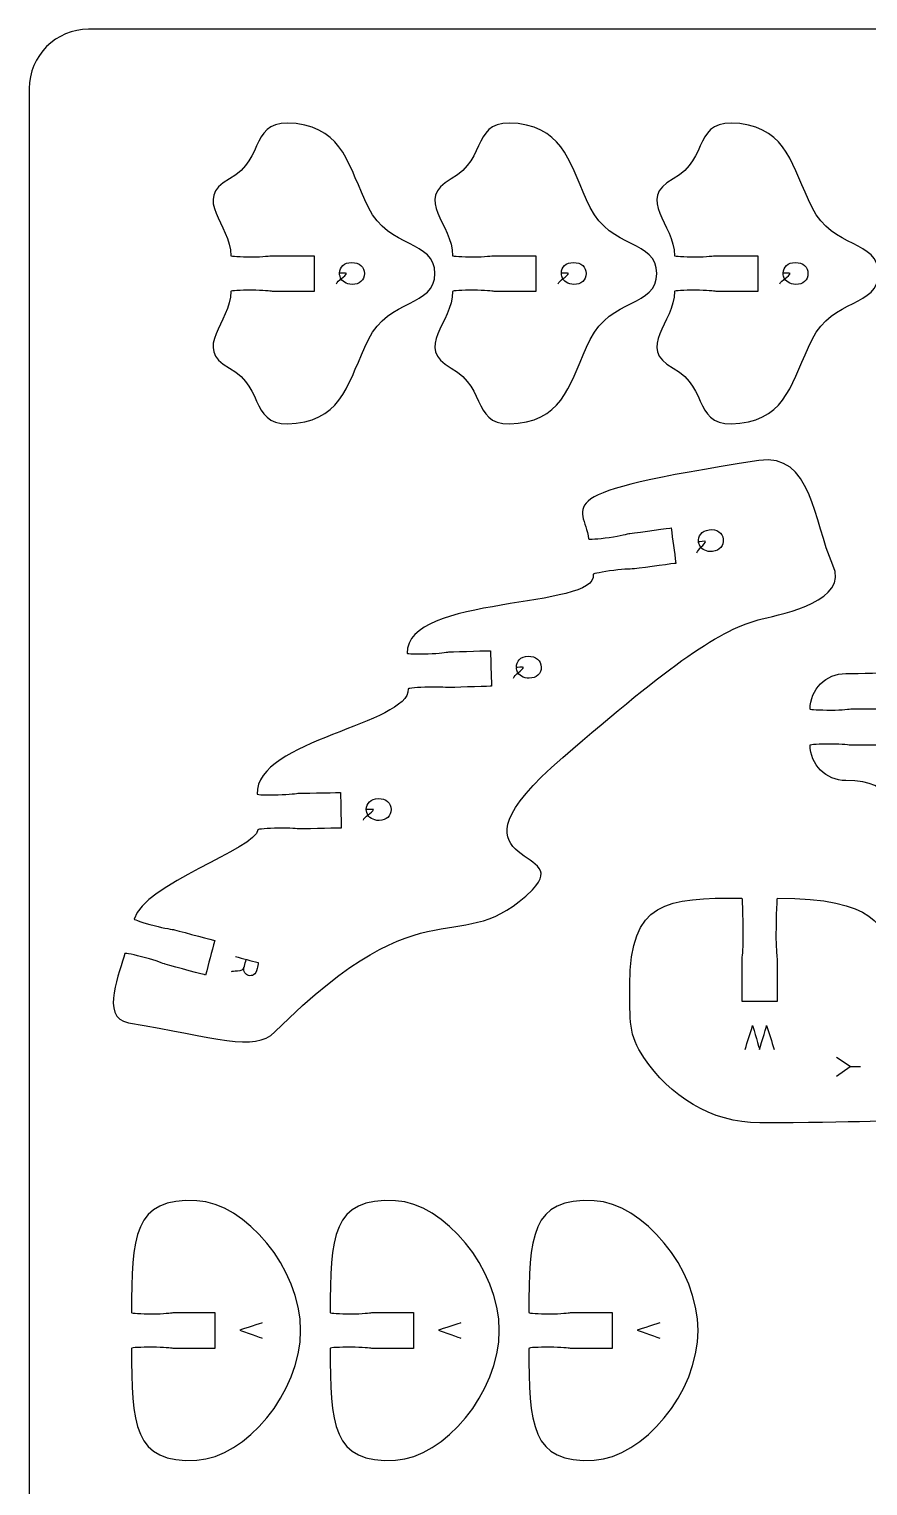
# Model space of a CAD drawing. Extents: x 0 to 300, y 0 to 300.
# Drawn here: x 0 to 70.5, y 177.7 to 300.1 of the extents above; entities that cross this region are included whole.
import ezdxf

# ---------------------------------------------------------------- set-up
doc = ezdxf.new("R2010")
doc.units = 0
doc.header["$MEASUREMENT"] = 0
doc.layers.add('DEFAULT', color=7, linetype='CONTINUOUS')

msp = doc.modelspace()

# ---------------------------------------------------------------- linework, layer by layer
at = {"layer": 'DEFAULT', "color": 250}
for points in [[(68.98, 212.9), (67.82, 213.68)], [(67.82, 212.1), (68.98, 212.9), (69.84, 212.9)]]:
    msp.add_lwpolyline(points, dxfattribs=at)
at = {"layer": 'DEFAULT', "color": 1}
for points, knots in [([(295, 0.1), (198.33, 0.1), (101.67, 0.1), (5, 0.1), (2.25, 0.1), (0, 2.35), (0, 5.1), (0, 101.77), (0, 198.43), (0, 295.1), (0, 297.85), (2.25, 300.1), (5, 300.1), (101.67, 300.1), (198.33, 300.1), (295, 300.1), (297.75, 300.1), (300, 297.85), (300, 295.1), (300, 198.43), (300, 101.77), (300, 5.1), (300, 2.35), (297.75, 0.1), (295, 0.1)], [0, 0, 0, 0, 822.047, 822.047, 822.047, 823.047, 823.047, 823.047, 1645.094, 1645.094, 1645.094, 1646.094, 1646.094, 1646.094, 2468.141, 2468.141, 2468.141, 2469.141, 2469.141, 2469.141, 3291.188, 3291.188, 3291.188, 3292.188, 3292.188, 3292.188, 3292.188]), ([(16.82, 271.61), (13.67, 273.36), (16.94, 275.37), (16.94, 278.06), (16.94, 278.12), (17.73, 278.16), (18.69, 278.16), (19.66, 278.16), (20.27, 278.06), (20.44, 278.06), (21.61, 278.06), (22.78, 278.06), (23.94, 278.06), (23.94, 279.06), (23.94, 280.06), (23.94, 281.06), (22.78, 281.06), (21.61, 281.06), (20.44, 281.06), (20.27, 281.06), (19.66, 280.96), (18.69, 280.96), (17.73, 280.96), (16.94, 281.01), (16.94, 281.06), (16.94, 283.75), (13.67, 285.77), (16.82, 287.51), (19.98, 289.25), (18.4, 292.66), (22.44, 292.16), (26.47, 291.66), (26.79, 288.59), (28.51, 285.1), (30.23, 281.62), (34.09, 282.36), (34.09, 279.56), (34.09, 276.76), (30.23, 277.51), (28.51, 274.02), (26.79, 270.54), (26.47, 267.47), (22.44, 266.97), (18.4, 266.47), (19.98, 269.87), (16.82, 271.61)], [1, 1, 1, 1, 2, 2, 2, 3, 3, 3, 4, 4, 4, 13.92, 13.92, 13.92, 22.42, 22.42, 22.42, 32.34, 32.34, 32.34, 33.34, 33.34, 33.34, 34.34, 34.34, 34.34, 35.34, 35.34, 35.34, 36.34, 36.34, 36.34, 37.34, 37.34, 37.34, 38.34, 38.34, 38.34, 39.34, 39.34, 39.34, 40.34, 40.34, 40.34, 41.34, 41.34, 41.34, 41.34]), ([(35.46, 271.61), (32.31, 273.36), (35.58, 275.37), (35.58, 278.06), (35.58, 278.12), (36.36, 278.16), (37.33, 278.16), (38.3, 278.16), (38.9, 278.06), (39.08, 278.06), (40.25, 278.06), (41.41, 278.06), (42.58, 278.06), (42.58, 279.06), (42.58, 280.06), (42.58, 281.06), (41.41, 281.06), (40.25, 281.06), (39.08, 281.06), (38.9, 281.06), (38.3, 280.96), (37.33, 280.96), (36.36, 280.96), (35.58, 281.01), (35.58, 281.06), (35.58, 283.75), (32.31, 285.77), (35.46, 287.51), (38.61, 289.25), (37.04, 292.66), (41.07, 292.16), (45.11, 291.66), (45.42, 288.59), (47.14, 285.1), (48.86, 281.62), (52.73, 282.36), (52.73, 279.56), (52.73, 276.76), (48.86, 277.51), (47.14, 274.02), (45.42, 270.54), (45.11, 267.47), (41.07, 266.97), (37.04, 266.47), (38.61, 269.87), (35.46, 271.61)], [1, 1, 1, 1, 2, 2, 2, 3, 3, 3, 4, 4, 4, 13.92, 13.92, 13.92, 22.42, 22.42, 22.42, 32.34, 32.34, 32.34, 33.34, 33.34, 33.34, 34.34, 34.34, 34.34, 35.34, 35.34, 35.34, 36.34, 36.34, 36.34, 37.34, 37.34, 37.34, 38.34, 38.34, 38.34, 39.34, 39.34, 39.34, 40.34, 40.34, 40.34, 41.34, 41.34, 41.34, 41.34]), ([(54.1, 271.61), (50.94, 273.36), (54.22, 275.37), (54.22, 278.06), (54.22, 278.12), (55, 278.16), (55.97, 278.16), (56.93, 278.16), (57.54, 278.06), (57.72, 278.06), (58.88, 278.06), (60.05, 278.06), (61.22, 278.06), (61.22, 279.06), (61.22, 280.06), (61.22, 281.06), (60.05, 281.06), (58.88, 281.06), (57.72, 281.06), (57.54, 281.06), (56.93, 280.96), (55.97, 280.96), (55, 280.96), (54.22, 281.01), (54.22, 281.06), (54.22, 283.75), (50.94, 285.77), (54.1, 287.51), (57.25, 289.25), (55.67, 292.66), (59.71, 292.16), (63.74, 291.66), (64.06, 288.59), (65.78, 285.1), (67.5, 281.62), (71.36, 282.36), (71.36, 279.56), (71.36, 276.76), (67.5, 277.51), (65.78, 274.02), (64.06, 270.54), (63.74, 267.47), (59.71, 266.97), (55.67, 266.47), (57.25, 269.87), (54.1, 271.61)], [1, 1, 1, 1, 2, 2, 2, 3, 3, 3, 4, 4, 4, 13.92, 13.92, 13.92, 22.42, 22.42, 22.42, 32.34, 32.34, 32.34, 33.34, 33.34, 33.34, 34.34, 34.34, 34.34, 35.34, 35.34, 35.34, 36.34, 36.34, 36.34, 37.34, 37.34, 37.34, 38.34, 38.34, 38.34, 39.34, 39.34, 39.34, 40.34, 40.34, 40.34, 41.34, 41.34, 41.34, 41.34]), ([(67.53, 255.05), (68.87, 252.06), (63.53, 251), (61.58, 250.53), (58.09, 249.69), (54.02, 246.84), (44.83, 238.88), (33.95, 229.47), (45.96, 231.46), (42.28, 227.77), (36.2, 221.69), (33.63, 228.8), (20.65, 215.82), (18.91, 214.08), (15.72, 215.37), (8.34, 216.59), (5.88, 217), (7.67, 220.95), (8.05, 222.4), (8.07, 222.46), (8.84, 222.3), (9.77, 222.05), (10.71, 221.8), (11.27, 221.55), (11.44, 221.5), (12.28, 221.27), (14.82, 220.6), (14.82, 220.6), (15.07, 221.56), (15.33, 222.53), (15.59, 223.49), (15.59, 223.49), (13.06, 224.17), (12.21, 224.4), (12.04, 224.44), (11.43, 224.5), (10.49, 224.75), (9.56, 225), (8.81, 225.25), (8.83, 225.3), (9.61, 228.2), (19.08, 231.22), (19.22, 232.81), (19.23, 232.86), (20, 232.93), (20.97, 232.94), (21.94, 232.97), (22.55, 232.88), (22.72, 232.88), (23.6, 232.9), (26.22, 232.95), (26.22, 232.95), (26.2, 233.95), (26.18, 234.95), (26.16, 235.94), (26.16, 235.94), (23.54, 235.89), (22.66, 235.88), (22.49, 235.87), (21.88, 235.76), (20.92, 235.75), (19.95, 235.72), (19.16, 235.75), (19.16, 235.81), (19.03, 240.36), (31.94, 241.65), (31.85, 244.65), (31.86, 244.71), (32.63, 244.77), (33.59, 244.8), (34.56, 244.83), (35.17, 244.75), (35.35, 244.76), (36.22, 244.79), (38.85, 244.87), (38.85, 244.87), (38.82, 245.87), (38.78, 246.86), (38.75, 247.86), (38.75, 247.86), (36.13, 247.78), (35.25, 247.75), (35.08, 247.75), (34.47, 247.63), (33.51, 247.6), (32.54, 247.57), (31.76, 247.59), (31.76, 247.64), (31.6, 252.56), (47.79, 251.3), (47.39, 254.28), (47.38, 254.33), (48.16, 254.48), (49.12, 254.61), (50.07, 254.73), (50.69, 254.72), (50.86, 254.74), (51.73, 254.86), (54.33, 255.2), (54.33, 255.2), (54.2, 256.19), (54.07, 257.18), (53.93, 258.18), (53.93, 258.18), (51.33, 257.83), (50.47, 257.71), (50.29, 257.69), (49.7, 257.51), (48.74, 257.38), (47.79, 257.25), (47, 257.2), (47, 257.25), (46.6, 260.23), (43.14, 261.04), (61.29, 263.84), (65.77, 264.54), (65.87, 258.73), (67.53, 255.05)], [1, 1, 1, 1, 2, 2, 2, 3, 3, 3, 4, 4, 4, 5, 5, 5, 6, 6, 6, 7, 7, 7, 8, 8, 8, 9, 9, 9, 10, 10, 10, 18.504349, 18.504349, 18.504349, 19.504349, 19.504349, 19.504349, 20.504349, 20.504349, 20.504349, 21.504349, 21.504349, 21.504349, 22.504349, 22.504349, 22.504349, 23.504349, 23.504349, 23.504349, 24.504349, 24.504349, 24.504349, 25.504349, 25.504349, 25.504349, 34.006029, 34.006029, 34.006029, 35.006029, 35.006029, 35.006029, 36.006029, 36.006029, 36.006029, 37.006029, 37.006029, 37.006029, 38.006029, 38.006029, 38.006029, 39.006029, 39.006029, 39.006029, 40.006029, 40.006029, 40.006029, 41.006029, 41.006029, 41.006029, 49.502513, 49.502513, 49.502513, 50.502513, 50.502513, 50.502513, 51.502513, 51.502513, 51.502513, 52.502513, 52.502513, 52.502513, 53.502513, 53.502513, 53.502513, 54.502513, 54.502513, 54.502513, 55.502513, 55.502513, 55.502513, 56.502513, 56.502513, 56.502513, 65.007053, 65.007053, 65.007053, 66.007053, 66.007053, 66.007053, 67.007053, 67.007053, 67.007053, 68.007053, 68.007053, 68.007053, 69.007053, 69.007053, 69.007053, 70.007053, 70.007053, 70.007053, 70.007053]), ([(83.1, 246.14), (75.1, 246.14), (71.2, 245.94), (68.61, 245.94), (66.95, 245.94), (65.61, 244.6), (65.61, 242.94), (65.61, 242.88), (66.39, 242.84), (67.36, 242.84), (68.33, 242.84), (68.94, 242.94), (69.11, 242.94), (70.28, 242.94), (71.44, 242.94), (72.61, 242.94), (72.61, 241.94), (72.61, 240.94), (72.61, 239.94), (71.44, 239.94), (70.28, 239.94), (69.11, 239.94), (68.94, 239.94), (68.33, 240.04), (67.36, 240.04), (66.39, 240.04), (65.61, 239.99), (65.61, 239.94), (65.61, 238.28), (66.95, 236.94), (68.61, 236.94), (77.46, 236.94), (65.26, 227.26), (81.61, 227.26), (81.67, 227.34), (81.71, 229.73), (81.71, 230.68), (81.71, 231.65), (81.61, 232.26), (81.61, 232.43), (81.61, 233.6), (81.61, 234.77), (81.61, 235.93), (82.61, 235.93), (83.61, 235.93), (84.61, 235.93), (84.61, 234.77), (84.61, 233.6), (84.61, 232.43), (84.61, 232.26), (84.51, 231.65), (84.51, 230.68), (84.51, 229.72), (84.56, 227.26), (84.61, 227.26), (90.97, 227.26), (94.01, 227.46), (94.01, 234.56), (94.01, 237.56), (94.13, 238.76), (92.85, 240.65), (90.66, 243.88), (87.23, 246.14), (83.1, 246.14)], [1, 1, 1, 1, 2, 2, 2, 3, 3, 3, 4, 4, 4, 5, 5, 5, 14.92, 14.92, 14.92, 23.42, 23.42, 23.42, 33.34, 33.34, 33.34, 34.34, 34.34, 34.34, 35.34, 35.34, 35.34, 36.34, 36.34, 36.34, 37.34, 37.34, 37.34, 38.34, 38.34, 38.34, 39.34, 39.34, 39.34, 49.26, 49.26, 49.26, 57.76, 57.76, 57.76, 67.68, 67.68, 67.68, 68.68, 68.68, 68.68, 69.68, 69.68, 69.68, 70.68, 70.68, 70.68, 71.68, 71.68, 71.68, 72.68, 72.68, 72.68, 72.68]), ([(61.38, 208.18), (69.38, 208.18), (73.28, 208.39), (75.87, 208.39), (77.53, 208.39), (78.87, 209.73), (78.87, 211.39), (78.87, 211.44), (78.09, 211.49), (77.12, 211.49), (76.15, 211.49), (75.54, 211.39), (75.37, 211.39), (74.2, 211.39), (73.04, 211.39), (71.87, 211.39), (71.87, 212.39), (71.87, 213.39), (71.87, 214.39), (73.04, 214.39), (74.2, 214.39), (75.37, 214.39), (75.54, 214.39), (76.15, 214.29), (77.12, 214.29), (78.09, 214.29), (78.87, 214.33), (78.87, 214.39), (78.87, 216.04), (77.53, 217.38), (75.87, 217.38), (67.02, 217.38), (79.22, 227.06), (62.87, 227.06), (62.81, 226.99), (62.77, 224.59), (62.77, 223.64), (62.77, 222.67), (62.87, 222.07), (62.87, 221.89), (62.87, 220.72), (62.87, 219.56), (62.87, 218.39), (61.87, 218.39), (60.87, 218.39), (59.87, 218.39), (59.87, 219.56), (59.87, 220.72), (59.87, 221.89), (59.87, 222.07), (59.97, 222.67), (59.97, 223.64), (59.97, 224.61), (59.92, 227.07), (59.87, 227.07), (53.51, 227.07), (50.47, 226.86), (50.47, 219.77), (50.47, 216.76), (50.35, 215.56), (51.63, 213.67), (53.82, 210.45), (57.25, 208.18), (61.38, 208.18)], [1, 1, 1, 1, 2, 2, 2, 3, 3, 3, 4, 4, 4, 5, 5, 5, 14.92, 14.92, 14.92, 23.42, 23.42, 23.42, 33.34, 33.34, 33.34, 34.34, 34.34, 34.34, 35.34, 35.34, 35.34, 36.34, 36.34, 36.34, 37.34, 37.34, 37.34, 38.34, 38.34, 38.34, 39.34, 39.34, 39.34, 49.26, 49.26, 49.26, 57.76, 57.76, 57.76, 67.68, 67.68, 67.68, 68.68, 68.68, 68.68, 69.68, 69.68, 69.68, 70.68, 70.68, 70.68, 71.68, 71.68, 71.68, 72.68, 72.68, 72.68, 72.68]), ([(8.6, 192.22), (8.6, 198.58), (8.75, 201.94), (14.09, 201.63), (18.15, 201.4), (22.81, 195.99), (22.81, 190.72), (22.81, 185.46), (18.15, 180.05), (14.09, 179.82), (8.75, 179.51), (8.6, 182.86), (8.6, 189.22), (8.6, 189.28), (9.38, 189.32), (10.35, 189.32), (11.32, 189.32), (11.92, 189.22), (12.1, 189.22), (12.98, 189.22), (15.6, 189.22), (15.6, 189.22), (15.6, 190.22), (15.6, 191.22), (15.6, 192.22), (15.6, 192.22), (12.98, 192.22), (12.1, 192.22), (11.92, 192.22), (11.32, 192.12), (10.35, 192.12), (9.38, 192.12), (8.6, 192.17), (8.6, 192.22)], [1, 1, 1, 1, 2, 2, 2, 3, 3, 3, 4, 4, 4, 5, 5, 5, 6, 6, 6, 7, 7, 7, 8, 8, 8, 16.5, 16.5, 16.5, 17.5, 17.5, 17.5, 18.5, 18.5, 18.5, 19.5, 19.5, 19.5, 19.5]), ([(25.29, 192.22), (25.29, 198.58), (25.45, 201.94), (30.79, 201.63), (34.84, 201.4), (39.5, 195.99), (39.5, 190.72), (39.5, 185.46), (34.84, 180.05), (30.79, 179.82), (25.45, 179.51), (25.29, 182.86), (25.29, 189.22), (25.29, 189.28), (26.08, 189.32), (27.05, 189.32), (28.01, 189.32), (28.62, 189.22), (28.8, 189.22), (29.67, 189.22), (32.3, 189.22), (32.3, 189.22), (32.3, 190.22), (32.3, 191.22), (32.3, 192.22), (32.3, 192.22), (29.67, 192.22), (28.8, 192.22), (28.62, 192.22), (28.01, 192.12), (27.05, 192.12), (26.08, 192.12), (25.29, 192.17), (25.29, 192.22)], [1, 1, 1, 1, 2, 2, 2, 3, 3, 3, 4, 4, 4, 5, 5, 5, 6, 6, 6, 7, 7, 7, 8, 8, 8, 16.5, 16.5, 16.5, 17.5, 17.5, 17.5, 18.5, 18.5, 18.5, 19.5, 19.5, 19.5, 19.5]), ([(41.99, 192.22), (41.99, 198.58), (42.14, 201.94), (47.48, 201.63), (51.54, 201.4), (56.2, 195.99), (56.2, 190.72), (56.2, 185.46), (51.54, 180.05), (47.48, 179.82), (42.14, 179.51), (41.99, 182.86), (41.99, 189.22), (41.99, 189.28), (42.77, 189.32), (43.74, 189.32), (44.71, 189.32), (45.31, 189.22), (45.49, 189.22), (46.36, 189.22), (48.99, 189.22), (48.99, 189.22), (48.99, 190.22), (48.99, 191.22), (48.99, 192.22), (48.99, 192.22), (46.36, 192.22), (45.49, 192.22), (45.31, 192.22), (44.71, 192.12), (43.74, 192.12), (42.77, 192.12), (41.99, 192.17), (41.99, 192.22)], [1, 1, 1, 1, 2, 2, 2, 3, 3, 3, 4, 4, 4, 5, 5, 5, 6, 6, 6, 7, 7, 7, 8, 8, 8, 16.5, 16.5, 16.5, 17.5, 17.5, 17.5, 18.5, 18.5, 18.5, 19.5, 19.5, 19.5, 19.5])]:
    msp.add_open_spline(points, degree=3, knots=knots, dxfattribs=at)
at = {"layer": 'DEFAULT', "color": 250}
for points, knots in [([(25.81, 278.7), (25.88, 278.97), (26.59, 279.33), (26.67, 279.56), (26.69, 279.61), (26.07, 279.56), (26.07, 279.6), (26.09, 280.08), (26.45, 280.49), (27.1, 280.49), (27.74, 280.49), (28.16, 280.09), (28.16, 279.55), (28.16, 279), (27.74, 278.64), (27.14, 278.64), (26.62, 278.64), (26.25, 278.95), (26.17, 279.18), (26.08, 279.41), (26.07, 279.56), (26.07, 279.56)], [0, 0, 0, 0, 1, 1, 1, 2, 2, 2, 3, 3, 3, 4, 4, 4, 5, 5, 5, 6, 6, 6, 7, 7, 7, 7]), ([(44.45, 278.7), (44.52, 278.97), (45.23, 279.33), (45.31, 279.56), (45.32, 279.61), (44.71, 279.56), (44.71, 279.6), (44.73, 280.08), (45.08, 280.49), (45.73, 280.49), (46.38, 280.49), (46.8, 280.09), (46.8, 279.55), (46.8, 279), (46.37, 278.64), (45.77, 278.64), (45.26, 278.64), (44.89, 278.95), (44.8, 279.18), (44.72, 279.41), (44.71, 279.56), (44.71, 279.56)], [0, 0, 0, 0, 1, 1, 1, 2, 2, 2, 3, 3, 3, 4, 4, 4, 5, 5, 5, 6, 6, 6, 7, 7, 7, 7]), ([(63.08, 278.7), (63.15, 278.97), (63.86, 279.33), (63.94, 279.56), (63.96, 279.61), (63.35, 279.56), (63.35, 279.6), (63.36, 280.08), (63.72, 280.49), (64.37, 280.49), (65.02, 280.49), (65.43, 280.09), (65.43, 279.55), (65.43, 279), (65.01, 278.64), (64.41, 278.64), (63.89, 278.64), (63.52, 278.95), (63.44, 279.18), (63.35, 279.41), (63.34, 279.56), (63.34, 279.56)], [0, 0, 0, 0, 1, 1, 1, 2, 2, 2, 3, 3, 3, 4, 4, 4, 5, 5, 5, 6, 6, 6, 7, 7, 7, 7]), ([(56.1, 256.08), (56.13, 256.36), (56.79, 256.81), (56.83, 257.05), (56.84, 257.1), (56.24, 256.97), (56.24, 257.01), (56.19, 257.48), (56.49, 257.94), (57.13, 258.02), (57.78, 258.11), (58.24, 257.77), (58.31, 257.23), (58.39, 256.69), (58.01, 256.28), (57.42, 256.2), (56.91, 256.13), (56.5, 256.39), (56.38, 256.61), (56.27, 256.82), (56.24, 256.97), (56.24, 256.97)], [0, 0, 0, 0, 1, 1, 1, 2, 2, 2, 3, 3, 3, 4, 4, 4, 5, 5, 5, 6, 6, 6, 7, 7, 7, 7]), ([(40.69, 245.56), (40.76, 245.84), (41.45, 246.22), (41.52, 246.45), (41.54, 246.5), (40.93, 246.43), (40.93, 246.47), (40.93, 246.95), (41.27, 247.37), (41.92, 247.39), (42.57, 247.41), (43, 247.03), (43.02, 246.48), (43.03, 245.93), (42.62, 245.56), (42.02, 245.54), (41.5, 245.53), (41.12, 245.83), (41.03, 246.06), (40.94, 246.28), (40.93, 246.43), (40.93, 246.43)], [0, 0, 0, 0, 1, 1, 1, 2, 2, 2, 3, 3, 3, 4, 4, 4, 5, 5, 5, 6, 6, 6, 7, 7, 7, 7]), ([(28.08, 233.62), (28.14, 233.89), (28.84, 234.26), (28.92, 234.5), (28.93, 234.54), (28.32, 234.48), (28.32, 234.52), (28.33, 235), (28.68, 235.42), (29.33, 235.43), (29.98, 235.44), (30.4, 235.06), (30.41, 234.51), (30.42, 233.96), (30, 233.6), (29.41, 233.59), (28.89, 233.57), (28.51, 233.88), (28.42, 234.11), (28.33, 234.34), (28.32, 234.49), (28.32, 234.49)], [0, 0, 0, 0, 1, 1, 1, 2, 2, 2, 3, 3, 3, 4, 4, 4, 5, 5, 5, 6, 6, 6, 7, 7, 7, 7]), ([(16.99, 220.9), (17.06, 220.93), (17.24, 220.93), (17.5, 220.95), (17.87, 220.96), (17.99, 221.04), (18.08, 221.34), (18.13, 221.53), (18.18, 221.72), (18.23, 221.91)], [0, 0, 0, 0, 1, 1, 1, 2, 2, 2, 3.656964, 3.656964, 3.656964, 3.656964]), ([(17.33, 222.15), (17.97, 221.98), (18.61, 221.81), (19.25, 221.64), (19.24, 221.5), (19.21, 221.31), (19.16, 221.14), (19.09, 220.87), (19, 220.71), (18.85, 220.62), (18.74, 220.54), (18.59, 220.52), (18.44, 220.56), (18.18, 220.63), (17.95, 220.89), (18.05, 221.25)], [0, 0, 0, 0, 5.652024, 5.652024, 5.652024, 6.652024, 6.652024, 6.652024, 7.652024, 7.652024, 7.652024, 8.652024, 8.652024, 8.652024, 9.652024, 9.652024, 9.652024, 9.652024]), ([(60.15, 214.34), (60.36, 215.01), (60.57, 215.69), (60.78, 216.36), (60.85, 216.11), (61.37, 214.34), (61.37, 214.34), (61.37, 214.34), (61.89, 216.11), (61.96, 216.36), (62.17, 215.69), (62.38, 215.01), (62.59, 214.34)], [0, 0, 0, 0, 6.000044, 6.000044, 6.000044, 7.000044, 7.000044, 7.000044, 8.000044, 8.000044, 8.000044, 13.999791, 13.999791, 13.999791, 13.999791]), ([(19.59, 191.37), (19.59, 191.37), (17.95, 190.82), (17.7, 190.75), (17.95, 190.68), (19.59, 190.07), (19.59, 190.07)], [0, 0, 0, 0, 1.02, 1.02, 1.02, 2.02, 2.02, 2.02, 2.02]), ([(36.28, 191.37), (36.28, 191.37), (34.65, 190.82), (34.39, 190.75), (34.64, 190.68), (36.28, 190.07), (36.28, 190.07)], [0, 0, 0, 0, 1.02, 1.02, 1.02, 2.02, 2.02, 2.02, 2.02]), ([(52.98, 191.37), (52.98, 191.37), (51.34, 190.82), (51.09, 190.75), (51.34, 190.68), (52.98, 190.07), (52.98, 190.07)], [0, 0, 0, 0, 1.02, 1.02, 1.02, 2.02, 2.02, 2.02, 2.02])]:
    msp.add_open_spline(points, degree=3, knots=knots, dxfattribs=at)

doc.saveas('drawing.dxf')
